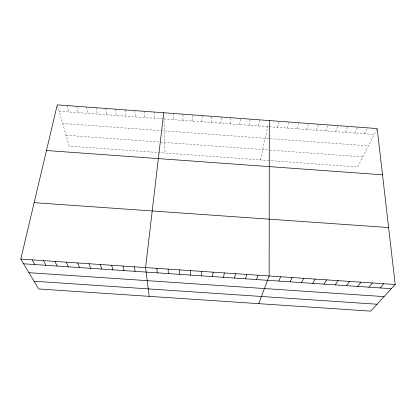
<?xml version="1.0" encoding="UTF-8"?>
<svg xmlns="http://www.w3.org/2000/svg" width="416" height="416" viewBox="0 0 416 416"><rect width="100%" height="100%" fill="white"/><g stroke="black" fill="none" stroke-linecap="round" stroke-linejoin="round"><path stroke-width="0.31" stroke-dasharray="2.08 1.56" d="M182.905 120.38L182.988 114.176M192.379 121.082L192.613 114.889M201.843 121.779L202.223 115.601M211.307 122.476L211.827 116.314M220.756 123.172L221.426 117.026M230.204 123.874L231.02 117.733M239.642 124.571L240.604 118.446M249.07 125.263L250.177 119.153M258.497 125.96L259.75 119.86M260.276 159.926L268.33 124.831M277.607 127.374L279.152 121.3M287.295 128.086L288.99 122.028M296.977 128.804L298.818 122.756M306.649 129.516L308.641 123.484M316.316 130.229L318.453 124.212M325.972 130.941L328.26 124.935M335.624 131.654L338.057 125.663M345.264 132.366L347.849 126.386M354.9 133.078L357.63 127.114M364.53 133.791L367.406 127.837M376.901 129.1L357.614 166.982L269.792 160.612M59.103 111.244L162.037 118.841M163.935 118.981L374.15 134.498M62.624 123.432L160.654 130.619M161.268 130.666L368.368 145.86M66.04 135.252L269.35 150.072M269.958 150.119L362.752 156.884M269.157 160.571L69.165 146.073L57.429 105.446M66.976 105.586L68.666 111.946M76.684 106.304L78.229 112.653M86.388 107.021L87.781 113.36M96.08 107.739L97.323 114.062M105.763 108.456L106.86 114.769M115.445 109.174L116.392 115.471M125.117 109.892L125.918 116.173M134.779 110.604L135.434 116.875M144.435 111.322L144.94 117.577M154.086 112.034L154.445 118.279M163.873 117.109L165.079 153.026M173.363 113.464L173.425 119.683"/><path stroke-width="0.62" d="M269.308 120.572L269.147 275.964L258.773 303.659M179.364 274.336L179.4 269.87M190.419 275.085L190.653 270.634M201.458 275.834L201.895 271.398M163.727 112.752L145.579 267.576L149.198 296.343M212.493 276.583L213.127 272.163M223.517 277.326L224.354 272.922M234.53 278.075L235.565 273.686M20.8 259.1L57.257 104.863L377.177 128.56L395.2 284.528L370.682 311.137L38.667 288.964L20.8 259.1L395.2 284.528M245.539 278.819L246.766 274.446M256.532 279.562L257.962 275.205M278.824 281.076L280.654 276.749M290.124 281.84L292.157 277.529M301.413 282.604L303.649 278.309M312.692 283.369L315.13 279.089M323.96 284.133L326.596 279.869M335.218 284.892L338.057 280.644M346.466 285.657L349.508 281.424M357.703 286.416L360.948 282.199M368.93 287.175L372.372 282.974M380.151 287.94L383.791 283.754M34.034 281.216L377.047 304.226M23.603 263.786L391.357 288.699M28.922 272.678L384.062 296.613M34.138 202.68L388.617 227.547M46.467 150.524L382.517 174.803M32.193 259.875L34.793 264.545M43.576 260.65L45.973 265.304M54.954 261.42L57.143 266.058M66.316 262.189L68.302 266.817M77.672 262.964L79.451 267.571M89.014 263.734L90.594 268.325M100.35 264.503L101.722 269.079M111.67 265.273L112.845 269.833M122.985 266.042L123.952 270.582M134.285 266.807L135.054 271.336M156.863 268.341L157.227 272.839M168.137 269.105L168.303 273.588"/></g></svg>
